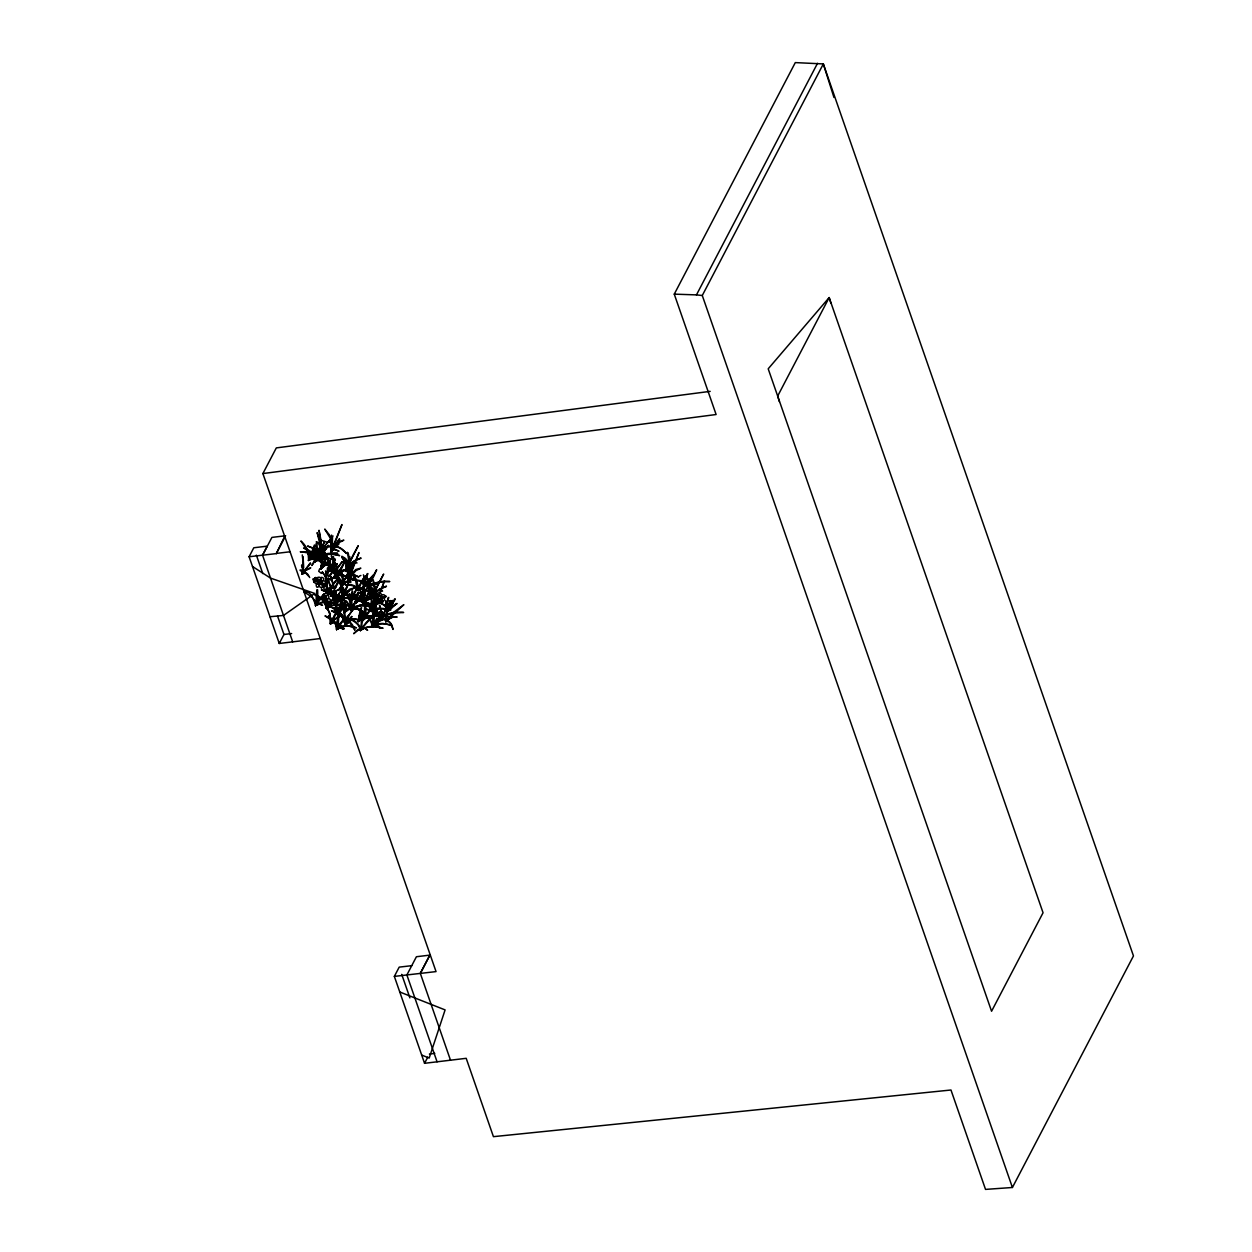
<?xml version="1.0" encoding="UTF-8"?>
<svg xmlns="http://www.w3.org/2000/svg" width="1252" height="1252" viewBox="0 0 1252 1252"><rect width="100%" height="100%" fill="white"/><g stroke="black" fill="none" stroke-linecap="round" stroke-linejoin="round"><path stroke-width="1.5" d="M358.025 592.462L356.178 602.948L358.917 599.708A33.632 17.888 -11.6 0 1 365.13 595.013M389.732 600.944L387.885 611.414L390.64 608.347A32.536 14.648 -14.7 0 1 396.868 603.793M313.031 551.647A176.266 103.337 14.6 0 0 308.415 560.473L310.324 558.502A24.727 1.753 -73.2 0 0 309.807 558.22L308.571 560.427A282.154 142.18 -10.5 0 1 309.635 557.203L311.67 551.835M335.505 570.333L334.456 577.141L339.574 572.148M344.112 610.178L344.19 621.728L346.256 620.601L349.214 621.947L354.895 630.226C353.768 626 349.324 618.253 344.19 621.728L341.984 616.328A19.39 12.207 3.9 0 0 338.009 613.277L331.451 610.913C336.475 612.823 343.392 615.781 344.19 621.728L347.336 619.756L352.438 618.785L363.565 620.491L356.272 619.255A19.562 9.938 9.5 0 0 350.497 619.443L344.19 621.728L344.457 620.914A21.096 1.69 -63.7 0 0 344.957 619.067L344.895 610.068M310.903 559.66L310.59 558.486L308.634 560.38L308.242 554.511A21.002 10.251 54.9 0 0 306.192 548.861L300.903 540.989C306.286 545.59 310.23 553.212 308.634 560.38L313.031 558.548A21.065 12.426 60.7 0 1 317.538 559.394L324.252 564.355L317.1 559.613L310.246 559.174M327.742 604.231L327.32 603.464M322.421 558.392L320.856 568.752L327.226 563.823M342.782 587.751L341.201 598.096L347.587 593.166M352.641 565.497L349.011 568.048L347.383 578.424L353.377 573.385M352.798 591.633L351.155 599.489M322.969 558.126L320.856 568.752L321.983 567.328A42.271 21.753 -0.5 0 1 326.709 563.212L330.544 560.974M343.33 587.47L341.201 598.096L342.344 596.672A42.271 21.753 -0.5 0 1 347.07 592.556L348.948 591.367M349.496 567.798L347.383 578.424L353.753 573.494M327.179 575.435L327.414 567.97M361.609 607.705L358.322 621.477L360.858 619.067L364.316 618.817M388.777 597.392L385.491 611.148L388.934 608.347L391.485 608.503M314.283 553.462L312.75 558.345L320.152 551.944L312.75 558.345L313.203 549.659M360.983 607.987L358.322 621.477L360.482 619.098L363.816 618.864M388.151 597.658L385.491 611.148L387.65 608.769L390.984 608.535M374.051 597.924L371.875 608.378L363.8 619.192L362.83 614.482A21.002 11.221 20.1 0 0 359.7 610.475L352.156 605.624C358.088 607.11 364.801 612.463 363.8 619.192L368.855 616.203A21.065 13.694 22.7 0 1 374.551 615.452L380.389 616.219L380.608 618.441C386.555 612.697 395.726 611.399 403.645 612.463L392.705 613.183L382.768 616.704M321.06 554.198L320.622 542.805L317.147 532.601L320.215 545.309L320.277 556.874L326.584 554.589A19.562 9.938 9.5 0 1 332.359 554.386L339.668 555.622C333.58 553.494 325.583 552.508 320.277 556.874C319.495 550.911 312.577 547.969 307.554 546.044L314.095 548.407A19.39 12.207 3.9 0 1 318.071 551.459L320.277 556.874C325.41 553.384 329.871 561.146 330.998 565.372C329.354 561.71 325.082 553.274 320.277 556.874L320.559 556.06A21.096 1.69 -63.7 0 0 321.06 554.198L320.277 556.874L321.075 553.587L320.355 554.151M327.492 602.838L326.506 608.472L330.325 606.704L333.361 608.269M357.602 599.254L356.178 602.948L358.933 599.88A32.536 14.648 -14.7 0 1 365.161 595.326M389.341 607.58L387.885 611.414L390.624 608.175A33.632 17.888 -11.6 0 1 396.837 603.48M374.614 597.501L374.317 599.88A42.959 21.503 72.9 0 1 372.642 606.531L371.875 608.378L377.478 603.84M349.981 556.843L346.147 571.413L348.416 569.457L350.967 570.239M315.441 605.655L314.721 600.819A21.002 11.221 20.1 0 0 311.591 596.813L304.048 591.946C316.271 590.428 312.03 611.946 320.747 602.525A21.065 13.694 22.7 0 1 326.443 601.789L328.447 601.883M373.378 611.492L372.251 627.174L377.321 624.185A21.065 13.694 22.7 0 1 383.002 623.449L392.158 625.484C385.851 623.324 377.681 622.698 372.251 627.174L371.281 622.479A21.002 11.221 20.1 0 0 368.151 618.472L360.607 613.605C366.304 615.045 372.204 619.709 372.454 625.984C371.907 627.768 378.824 623.042 380.013 628.003M349.245 556.89L346.115 571.413L350.184 563.15M336.866 611.352L336.303 614.153L339.417 612.901A21.065 8.138 -88.3 0 1 341.874 614.45L344.566 620.585C343.862 617.408 339.934 610.068 336.303 614.153L336.616 613.026A31.785 16.933 17.6 0 0 336.898 612.087M367.931 573.557L364.003 584.903L363.487 579.05M374.52 600.021L371.875 608.378L372.736 607.11A42.271 17.716 73.9 0 1 375.913 604.387L378.652 603.636M373.206 615.89L373.346 608.331L379.372 600.334M374.411 600.772L371.875 608.378L377.916 600.318M328.087 602.791L326.506 608.472C331.921 603.98 340.106 604.622 346.397 606.782L337.257 604.732A21.065 13.694 22.7 0 0 331.561 605.483L326.506 608.472L325.536 603.761A21.002 11.221 20.1 0 0 322.406 599.755L314.862 594.903C320.794 596.39 327.508 601.742 326.506 608.472L327.163 607.564A31.785 5.164 -42.6 0 0 328.071 605.389M346.1 571.397L347.508 566.812L347.289 561.006M367.196 573.619L364.003 584.903L366.648 582.352A32.536 18.498 22.8 0 1 372.642 579.676M344.253 607.627C342.046 611.117 343.893 596.594 334.065 600.694C333.282 594.731 326.349 591.789 321.341 589.88L327.883 592.227A19.39 12.207 3.9 0 1 331.858 595.279L334.065 600.694L340.372 598.409A19.562 9.938 9.5 0 1 346.147 598.206L353.44 599.458C347.367 597.314 339.37 596.328 334.065 600.694L334.253 591.492M375.663 606.641L372.689 617.471L373.738 616.14A42.271 23.882 30.2 0 1 378.104 612.807L379.841 612.025M339.996 609.348L336.96 609.536A1.659 1.643 32.8 0 0 334.034 608.096L336.804 609.63A1.659 1.518 80.2 0 1 339.934 609.176L339.996 609.348A24.727 3.13 -47.2 0 1 341.483 607.517M376.242 606.563L372.689 617.471L379.919 611.68M322.546 605.326L318.477 603.793L315.66 605.545L316.819 589.833M326.584 579.488L326.193 581.053L328.227 579.332M315.911 548.736L312.75 558.345L318.29 551.694M337.915 594.935L334.769 604.544L342.328 598.002M348.04 615.968L344.895 625.593L352.454 619.036M337.242 611.258L336.303 614.153L338.854 611.43M359.293 592.556A33.632 16.699 -17.8 0 0 353.189 597.611L350.497 600.96L351.061 597.83A32.568 14.648 -24.3 0 0 349.715 593.745M327.461 605.592L326.506 608.472L334.581 597.627M337.07 569.519L334.456 577.141L342.015 570.583M359.387 592.885A32.536 13.365 -20.6 0 0 353.236 597.799L350.497 600.96L352.188 590.709M316.646 548.564L312.75 558.345L313.532 549.143M338.666 594.763L334.769 604.544L342.156 598.143M348.792 615.796L344.895 625.593L352.281 619.192M363.017 578.69L360.075 585.873A21.3 4.351 -70.8 0 1 358.15 589.395L357.571 590.349L355.318 586.327A19.39 10.172 -20.4 0 0 351.436 584.856L345.114 584.747C349.292 584.997 356.82 585.185 357.571 590.349L363.988 586.687A19.562 8.06 -13.2 0 1 369.747 584.919L376.946 583.917L365.694 585.498L357.571 590.349L355.443 579.786L348.635 568.471C354.285 573.995 359.058 582.227 357.571 590.349C363.33 586.437 370.686 592.039 374.238 596.703M354.41 562.211A31.613 7.872 -37.4 0 0 348.807 568.032L346.178 571.397L346.773 568.518A31.613 10.783 -38.2 0 0 345.755 565.294M377.619 612.979L372.689 617.471L373.268 615.687A42.959 26.918 26.4 0 0 373.8 609.693L373.565 607.658M326.897 579.05L326.193 581.053L331.123 578.455L338.807 577.814M373.722 608.722L375.772 602.149L375.084 603.605C380.154 600.522 386.054 605.78 389.028 609.708L390.749 610.178C384.661 608.034 376.664 607.048 371.359 611.414C370.576 605.452 363.643 602.509 358.635 600.6L365.177 602.948A19.39 12.207 3.9 0 1 369.152 605.999L371.359 611.414L377.666 609.129A19.562 9.938 9.5 0 1 383.441 608.926L389.106 609.724L383.879 605.201A19.562 9.406 54.4 0 0 379.732 603.167L375.084 603.605L373.143 594.903L367.29 585.232L371.907 590.944A19.39 12.05 54.2 0 1 373.706 594.497M349.011 568.048L346.178 571.397L349.308 562.868M374.16 602.807L371.875 608.378L377.854 599.927M337.743 569.363L334.456 577.141L334.894 568.455M315.05 545.309L314.174 547.781A24.727 4.507 -71.4 0 1 311.325 554.949L308.634 560.38L309.322 555.231L307.804 553.149M314.33 545.074L308.634 560.38L318.118 551.882M352.876 565.106L346.178 571.397L346.945 561.663M358.025 593.824L350.497 600.96L350.857 596.828L349.668 594.371M328.306 602.275L320.622 602.916L315.692 605.514L317.272 599.833A24.727 11.19 82 0 0 317.726 592.352L317.601 589.755M379.419 627.831L377.462 625.984A24.727 8.592 81 0 0 374.551 625.296L372.251 627.174L372.783 622.432M357.039 562.962L354.175 561.866L346.178 571.397L346.867 568.956L345.943 566.06M321.889 605.123L320.903 604.34A24.727 8.592 81 0 0 317.977 603.636L315.692 605.514L316.208 600.772M326.819 579.457L326.193 581.053L328.979 579.332L332.077 580.083M381.046 615.483L372.251 627.174L373.832 621.493A24.727 11.19 82 0 0 374.285 614.012M380.311 592.65L384.52 580.709L373.894 608.879M375.85 610.068L372.689 617.471L378.323 608.425M374.426 603.339L371.875 608.378L377.243 598.033M379.372 594.872L375.084 603.605L374.395 596.296M353.017 597.783L350.497 600.96L356.695 588.158M356.476 594.637L350.497 600.96L352.454 597.517M376.163 610.773L372.689 617.471L377.838 608.065M325.207 559.018L320.856 568.752L324.8 564.214L330.34 560.567M351.734 568.69L347.383 578.424L348.572 576.796A42.271 21.753 -0.5 0 1 353.236 572.884L355.114 571.694M345.552 588.362L341.201 598.096L348.729 590.975M319.025 597.611L316.819 602.635A282.154 78.313 -39.4 0 0 315.645 605.53L315.614 605.498M361.656 580.615L357.571 590.349C362.61 586.734 369.058 591.914 372.893 595.279M333.486 590.537L331.013 596.046L335.082 594.45A21.065 11.44 70.7 0 1 339.042 595.608L344.676 601.132C341.952 597.314 335.489 592.086 331.013 596.046L330.935 589.911A21.002 9.327 64.4 0 0 329.386 583.933L326.96 578.314M345.849 608.19C342.219 602.979 345.599 615.076 346.366 609.395C344.691 609.301 342.563 606.719 341.452 609.114C342.563 611.32 347.274 607.768 344.676 608.347M335.505 543.008L334.644 544.808M316.474 601.101L317.257 602.447A31.785 5.164 -42.6 0 1 316.208 604.653L315.692 605.514L316.271 604.309A31.284 10.172 -42.4 0 1 318.65 600.287L324.158 593.62M373.91 622.807L373.816 624.091A31.785 5.164 -42.6 0 1 372.783 626.313L372.251 627.174L372.846 625.969A31.284 10.172 -42.4 0 1 375.209 621.947L381.453 614.701M334.55 588.299L338.04 581.241M325.88 559.221L320.856 568.752L321.373 567.062A42.959 24.148 -5.6 0 0 321.608 561.851L320.684 558.721M352.407 568.893L347.383 578.424L347.884 576.734A42.959 24.148 -5.6 0 0 348.134 571.522L347.211 568.392M346.225 588.565L341.201 598.096L341.718 596.406A42.959 24.148 -5.6 0 0 341.952 591.194L341.045 588.064M336.287 611.32L330.481 623.793C335.035 619.818 341.373 625.045 344.222 628.848L338.541 623.34A21.065 11.471 70.4 0 0 334.55 622.181L330.481 623.793L330.387 617.659A21.002 9.374 64.1 0 0 328.822 611.696L324.518 603.229L330.09 613.339L330.481 623.793L335.411 618.848L341.139 615.64M344.879 561.866L343.721 564.229A24.727 2.238 -64.2 0 1 340.168 571.1L337.179 576.358L337.101 570.223A21.002 9.327 64.4 0 0 335.567 564.261L331.279 555.778L336.819 565.904L337.179 576.358L341.248 574.762A21.065 11.44 70.7 0 1 345.208 575.92L350.857 581.444C348.04 577.642 341.686 572.383 337.179 576.358L337.821 570.912L335.458 568.189M338.713 581.538L337.539 583.917A24.727 2.238 -64.2 0 1 335.16 588.596M370.42 590.021L369.246 592.384A24.727 2.238 -64.2 0 1 365.709 599.238L362.72 604.513L362.642 598.378A21.002 9.327 64.4 0 0 361.092 592.399L356.82 583.917L362.344 594.043L362.72 604.513L366.789 602.916A21.065 11.44 70.7 0 1 370.748 604.074L376.382 609.599C373.581 605.796 367.227 600.537 362.72 604.513L363.346 599.066L360.999 596.343M334.691 558.955L328.853 571.397L332.922 569.801A21.065 11.44 70.7 0 1 336.882 570.959L339.464 572.759M320.246 638.551L279.259 643.465L249.101 556.749L276.316 553.603L284.454 536.811M344.206 561.553L337.179 576.358L337.93 575.388A31.284 18.702 -2.9 0 1 340.794 571.914L348.713 567.876M357.368 588.19L350.497 600.96M369.747 589.708L362.72 604.513L367.65 599.583L373.393 596.39M337.211 575.263L338.118 573.745L337.68 575.795M331.044 594.935L331.952 593.417L331.514 595.467M362.751 603.401L363.612 601.868L362.72 604.513L364.129 602.415L363.487 603.84L366.586 602.588A21.065 8.138 -88.3 0 1 369.058 604.137L371.734 610.272L379.121 614.575L382.079 619.912C380.937 615.687 376.492 607.94 371.359 611.414L371.296 599.849L368.229 587.141L371.703 597.361L372.126 608.738A21.096 1.69 -63.7 0 1 371.641 610.6L371.359 611.414L372.705 608.91L370.78 609.802L371.703 608.331L371.359 611.414L373.487 608.425M262.889 473.569L716.113 414.522L674.265 294.142L795.302 62.6L823.331 63.93L1133.467 955.918L1012.414 1187.491L985.527 1189.4L950.972 1090.007L493.429 1136.659L466.198 1058.316L424.553 1063.308L394.349 976.403L436.04 971.599L262.889 473.569L276.316 447.903L710.166 391.36M249.101 556.749L253.796 547.766L267.224 546.154L262.529 555.137L292.686 641.853M262.576 555.246L271.903 537.405L285.659 535.746M276.316 553.603L284.814 537.374M279.259 643.465L283.954 634.482L277.537 616.031M674.265 294.142L696.456 294.893L817.509 63.32M1012.414 1187.491L702.278 295.503L823.331 63.93L833.957 97.453M394.349 976.403L399.2 967.123L411.736 965.683M450.501 1060.194L420.312 973.352L429.843 955.119L416.415 956.731L406.884 974.964L437.073 1061.806M420.343 973.477L429.843 955.119M424.553 1063.308L427.793 1057.126M333.736 546.592L330.81 551.756L331.623 535.073M330.951 621.947L331.436 621.18L330.481 623.793L331.921 621.712L331.029 623.246M334.002 590.772L331.013 596.046L331.138 587.595L328.29 579.786M337.148 612.635L336.303 614.153L337.007 611.712A24.727 2.316 -64.5 0 1 333.455 618.519L330.481 623.793L331.107 618.347L328.76 615.655M377.713 598.19L371.875 608.378M363.628 590.521L356.178 602.948L356.71 599.708A32.568 15.963 -18.3 0 0 355.271 595.263L354.222 594.058M395.335 599.004L387.885 611.414L388.417 608.19A32.568 15.963 -18.3 0 0 386.978 603.746L385.929 602.525M346.178 571.397L348.588 569.081L350.357 570.02M362.955 590.428L356.178 602.948L363.111 596.187M394.662 598.91L387.885 611.414L394.818 604.653M372.689 617.471L377.212 612.682M329.808 570.114L330.278 569.316L328.853 571.397L328.775 565.262A21.002 9.327 64.4 0 0 327.241 559.3L325.676 555.418M363.221 603.933L365.083 592.9L362.861 581.664L364.254 590.881A21.002 6.197 84.9 0 1 364.332 597.314L363.487 603.84L367.118 600.287L372.986 597.799M315.551 605.592L315.567 605.561A176.266 79.909 -19.2 0 1 319.667 597.58M324.691 561.788L320.856 568.752L325.097 564.574L328.713 563.165M351.202 571.46L347.383 578.424L354.911 571.303M345.036 591.147L341.201 598.096L347.211 593.072M335.02 545.59L335.849 544.354M329.573 569.018L328.853 571.397L333.705 570.114L339.073 572.853M315.692 605.514L324.471 593.839M334.19 546.795L330.872 551.756L331.326 542.664M327.789 578.768L326.193 581.053L325.223 576.358A21.002 11.221 20.1 0 0 322.093 572.352M337.304 612.776L336.303 614.153L336.6 611.273M351.718 571.992L347.383 578.424L348.322 573.776L347.274 569.128M345.536 591.68L341.201 598.096L342.156 593.448L341.107 588.8M331.404 579.879A24.727 8.592 81 0 0 328.478 579.175L326.193 581.053L326.334 578.565M330.387 601.883L334.143 597.329M329.667 576.186L332.578 572.352M325.864 561.459L320.856 568.752L321.795 564.104L320.762 559.456M339.261 538.83L330.794 551.475L334.691 549.362L339.026 551.115M339.808 539.252L338.04 541.506A30.173 3.052 -50.1 0 0 333.204 547.969L330.794 551.475L331.921 547.14L331.483 541.944M344.707 618.66L336.631 629.506L335.646 624.811A21.002 11.221 20.1 0 0 332.531 620.804L324.972 615.937C330.904 617.424 337.633 622.776 336.631 629.506L340.45 627.753L343.486 629.318M338.353 571.428L334.456 577.141L334.973 575.638A42.959 11.816 -43.9 0 0 335.599 571.741L335.473 570.755M332.938 570.865L329.135 575.826A31.284 10.172 -42.4 0 0 328.274 577.203M319.401 549.158L312.75 558.345L313.282 556.843A42.959 11.816 -43.9 0 0 313.908 552.946L313.782 551.96M310.261 562.915L302.186 573.948L305.285 572.696A21.065 8.138 -88.3 0 1 307.757 574.245L309.682 577.563M341.092 567.954L334.456 577.141L335.583 575.529A42.271 10.251 -38.7 0 1 339.981 570.083M341.405 595.357L334.769 604.544L335.207 595.858M342.657 605.107L346.178 601.179M351.53 616.407L344.895 625.593L345.333 616.907M357.884 599.771L356.178 602.948L356.46 598.612L354.113 594.7M389.591 608.237L387.885 611.414L388.151 607.079L385.819 603.167M319.964 549.425L318.274 551.287A42.271 10.251 -38.7 0 0 313.876 556.733L312.75 558.345L317.726 551.537M336.538 580.584L334.769 582.54A24.727 3.13 -47.2 0 0 329.792 588.377L326.193 593.119L327.038 586.593A21.002 6.197 84.9 0 0 326.96 580.161M341.968 595.623L340.294 597.486A42.271 10.251 -38.7 0 0 335.896 602.932L334.769 604.544L335.536 595.342M346.663 601.633L344.895 603.574A24.727 3.13 -47.2 0 0 343.158 605.561M373.832 591.304L372.063 593.26A24.727 3.13 -47.2 0 0 367.086 599.098L363.487 603.84L364.191 597.72L362.376 594.137M352.094 616.657L350.419 618.519A42.271 10.251 -38.7 0 0 346.006 623.965L344.895 625.593L345.662 616.375M336.052 580.145L326.193 593.119L329.292 591.867A21.065 8.138 -88.3 0 1 331.764 593.417L334.127 598.096L334.065 600.694C337.492 597.345 341.53 603.167 343.158 605.89M373.346 590.866L363.487 603.84L363.769 600.944A24.727 5.853 -48.8 0 0 362.219 599.833L361.343 599.911M338.854 571.569L334.456 577.141L335.896 571.319M331.749 538.031L328.227 541.85A24.727 3.13 -47.2 0 0 323.251 547.687L319.651 552.429L320.496 545.903A21.002 6.197 84.9 0 0 320.418 539.471L319.025 530.253L321.248 541.49L319.651 552.429L322.766 551.177A21.065 8.138 -88.3 0 1 325.223 552.727L328.979 562.962L328.853 571.397L337.383 564.167M344.269 618.378L339.574 624.278A31.284 10.172 -42.4 0 0 337.211 628.301L336.631 629.506C342.031 625.014 350.231 625.656 356.523 627.815L347.367 625.781A21.065 13.694 22.7 0 0 341.686 626.516L336.631 629.506L337.743 613.824M371.437 608.049L366.758 613.965A31.284 10.172 -42.4 0 0 364.379 617.987L363.8 619.192L367.618 617.424L370.655 618.989M319.745 568.674L318.697 571.272L321.373 573.4M339.73 597.736L334.769 604.544L335.286 603.041A42.959 11.816 -43.9 0 0 335.912 599.145L335.786 598.159M349.856 618.77L344.895 625.593L345.411 624.091A42.959 11.816 -43.9 0 0 346.037 620.178L345.912 619.192M340.294 597.893L334.769 604.544L335.943 597.971M350.419 618.926L344.895 625.593L346.334 619.771M333.048 535.966L319.651 552.429C321.154 548.908 321.044 542.429 316.224 541.85L318.994 544.025L320.309 548.11A31.785 16.933 17.6 0 1 319.996 551.428L319.651 552.429L326.835 546.999L331.921 546.576L328.102 546.201L323.36 548.454A31.284 20.298 23.7 0 0 320.387 551.365L319.651 552.429L319.933 549.534A24.727 5.853 -48.8 0 0 318.384 548.423L315.347 549.331M382.142 616.798L383.691 617.502L382.095 616.923L380.608 618.441C380.545 614.795 375.099 608.034 371.359 611.414L379.184 600.224M364.708 614.106L358.322 621.477L359.715 612.697M379.246 599.035L375.084 603.605L375.334 602.682A21.096 9.484 -30.3 0 0 375.397 600.099L372.626 597.595L367.196 599.865A31.284 20.298 23.7 0 0 364.222 602.76L363.487 603.84L364.019 601.492L361.671 600.616M393.081 602.838L385.491 611.148L386.884 602.384M365.975 612.76L358.322 621.477L359.183 618.879A32.568 4.977 -53.5 0 0 359.105 616.579M393.159 602.431L385.491 611.148L387.275 602.775M373.957 575.184L364.003 584.903L364.661 581.147A32.568 20.142 20.3 0 0 363.393 574.809M373.456 574.84L364.003 584.903L363.753 577.391M379.45 599.567L382.752 597.548M340.028 610.193L342.391 608.769M339.934 610.616L342.297 609.239M338.776 544.119L330.794 551.475L331.592 549.002A30.173 4.507 -55.1 0 0 331.342 546.952L330.919 546.78M338.776 543.634L330.794 551.475L332.25 546.185L332.516 537.124M380.342 598.268L381.453 597.611M372.564 623.027L373.722 622.651M363.581 596.046L356.178 602.948L358.62 592.071M395.288 604.513L387.885 611.414L390.327 600.537M337.226 563.713L332.469 566.953A31.284 18.702 -2.9 0 0 329.542 570.27L328.853 571.397L329.62 566.921L328.368 563.823M370.154 578.987L364.003 584.903L364.708 581.022L363.221 579.175M317.914 551.506L312.139 555.731A31.284 17.325 -13.1 0 0 309.307 559.237L308.634 560.38L309.087 559.409A31.785 13.036 -15.3 0 0 309.573 556.764L307.945 553.713M377.854 590.475L376.899 590.944A31.284 16.777 71.5 0 0 374.254 593.182L373.519 594.137L373.346 590.005A24.727 13.537 -11.8 0 0 370.498 586.233L367.415 584.371M369.559 578.784L364.003 584.903L366.789 582.258A33.632 21.002 28.5 0 1 372.893 579.519M383.801 597.063L386.399 596.328L383.644 596.656M359.387 576.045L360.873 575.482M360.889 558.408L358.495 559.284A24.727 11.049 -11.7 0 0 352.109 562.492L345.411 569.895L348.447 564.089L347.993 565.998L354.034 560.896L360.858 557.907M354.707 578.08L352.328 578.956A24.727 11.049 -11.7 0 0 345.943 582.164L341.812 585.67L341.639 581.538A24.727 13.537 -11.8 0 0 338.791 577.767L335.708 575.904M386.414 586.562L384.035 587.423A24.727 11.049 -11.7 0 0 377.65 590.647L373.519 594.137L372.548 589.332L367.305 585.044M347.853 568.251L342.109 571.428L337.179 576.358L337.57 575.435A31.785 14.68 -6.2 0 0 337.993 572.555L336.757 569.457L334.753 568.392M341.686 587.924L335.943 591.116L331.013 596.046L331.639 590.6M354.692 577.595L347.868 580.584L341.812 585.67L340.841 580.865L335.599 576.577M386.399 586.061L379.575 589.05L373.519 594.137L373.863 593.025A31.785 14.555 62.2 0 0 374.426 589.003L372.893 580.427M315.598 549.878L319.917 549.597L319.651 552.429C323.266 548.345 327.21 555.669 327.899 558.861L326.13 555.152M329.636 578.627L331.248 578.08A21.065 13.694 22.7 0 1 336.929 577.328L338.932 577.422M364.614 614.184L363.8 619.192C368.683 614.951 376.179 615.452 382.095 616.923M337.445 624.513L336.631 629.506L338.916 627.628A24.727 8.592 81 0 1 341.827 628.316L342.829 629.114M352.36 607.314L355.756 607.204L357.524 609.286L353.784 607.001L350.153 609.458C349.574 602.368 341.514 598.566 335.552 596.453C341.89 597.689 350.529 601.962 350.153 609.458C356.538 604.685 365.584 605.405 372.955 607.22C365.709 604.763 356.288 604.184 350.153 609.458L349.277 607.877A19.39 3.599 -55.8 0 0 347.195 609.067L343.549 612.651C352.297 608.628 352.141 606.031 350.638 595.733L351.843 599.379L351.671 604.685A21.3 11.409 73.4 0 1 350.623 608.425L350.153 609.458L355.302 603.308A19.562 1.628 -48 0 1 359.402 598.785L364.082 593.964L356.1 601.383L350.153 609.458L350.591 608.769A21.096 9.359 63.3 0 1 351.702 607.674M310.559 568.142L305.817 570.411L302.186 573.948L303.031 567.422A21.002 6.197 84.9 0 0 302.953 561.006L302.264 554.918M310.637 567.719L305.895 569.989A31.284 20.298 23.7 0 0 302.921 572.884L302.186 573.948L302.468 571.068A24.727 5.853 -48.8 0 0 300.918 569.942L300.042 570.02M341.06 615.358L334.081 619.333A31.284 18.655 -3.3 0 0 331.17 622.667L330.481 623.793L330.872 622.854A31.785 14.633 -6.5 0 0 331.295 619.99L328.791 616.062M373.299 596.108L366.32 600.052A31.284 18.702 -2.9 0 0 363.409 603.386L362.72 604.513L363.111 603.574A31.785 14.68 -6.2 0 0 363.534 600.694L361.03 596.75M335.692 587.078L330.966 588.831L326.193 593.119L326.475 590.224A24.727 5.853 -48.8 0 0 324.925 589.113L324.049 589.191M378.292 590.349L381.75 590.694M354.175 561.866L351.374 562.805A31.284 16.777 71.5 0 0 348.729 565.043L347.993 565.998L347.806 561.851A24.727 13.537 -11.8 0 0 344.957 558.095L341.89 556.232M335.755 586.718L329.902 589.144A31.284 20.298 23.7 0 0 326.928 592.039L326.193 593.119L327.038 588.174L326.224 584.934M373.049 597.439L371.171 597.908L374.551 598.972L375.084 603.605L375.71 602.838A21.3 7.809 -20.2 0 1 378.386 600.365M344.769 607.924L345.881 607.752M276.254 553.431L290.073 551.772M283.954 634.482L291.622 633.559M429.405 1054.027L434.773 1053.386M269.962 616.735L283.5 615.436L314.753 593.464L270.526 578.111L252.497 566.499M334.159 610.225L335.035 610.147A24.727 5.853 -48.8 0 1 336.272 610.679M342.547 587.564L334.613 591.586A31.284 18.702 -2.9 0 0 331.702 594.919L331.013 596.046L331.404 595.107A31.785 14.68 -6.2 0 0 331.827 592.227L331.451 590.506M300.37 570.74L302.718 571.601L302.186 573.948L305.535 572.915L308.681 576.249M324.378 589.895L326.459 590.287L326.193 593.119C329.808 589.035 333.752 596.359 334.44 599.552L342.469 589.097L334.065 600.694L334.347 599.88A21.096 1.69 -63.7 0 0 334.832 598.018L335.02 591.382M334.503 610.945L336.084 611.007M364.974 614.638L365.365 616.109A31.785 5.164 -42.6 0 1 364.316 618.332L363.8 619.192L364.927 603.495M337.805 624.967L338.196 626.423A31.785 5.164 -42.6 0 1 337.148 628.645L336.631 629.506L338.196 623.825A24.727 11.19 82 0 0 338.65 616.344L338.525 613.746M696.456 294.893L702.278 295.503M330.293 602.462L335.583 603.84L330.403 602.134M328.587 588.08L331.076 589.755M329.292 587.877L331.013 589.019M319.683 539.847L327.195 542.226M331.342 547.5L330.794 551.475L334.174 549.362L338.51 551.099M399.764 991.991L445.102 1009.91L429.201 1058.05L421.689 1055.076M356.21 562.555L351.828 562.508L347.993 565.998L347.023 561.178L341.765 556.905M350.044 582.227L346.585 581.883L341.812 585.67L342.156 584.559A31.785 14.555 62.2 0 0 342.719 580.537L341.186 571.961M358.776 576.875L353.393 574.527L349.543 575.466L347.602 566.749L341.765 557.093L346.366 562.79A19.39 12.05 54.2 0 1 348.854 568.158L349.543 575.466L354.206 575.028A19.562 9.406 54.4 0 1 358.354 577.062M369.997 618.801L369.011 618.003A24.727 8.592 81 0 0 366.085 617.314L363.8 619.192L365.381 613.511A24.727 11.19 82 0 0 365.834 606.015L365.709 603.417M332.703 608.065L331.717 607.283A24.727 8.592 81 0 0 328.791 606.578L326.506 608.472L327.085 607.251A31.284 10.172 -42.4 0 1 329.464 603.245M382.58 591.116L378.808 590.162L373.519 594.137L374.098 592.196L370.936 598.049L376.398 587.814A21.002 1.753 -62.8 0 1 379.325 581.961L383.675 574.042L373.519 594.137L375.052 587.141L373.659 581.038M350.873 582.649L348.87 581.57L345.208 582.477A31.284 16.777 71.5 0 0 342.547 584.715L341.812 585.67L343.345 578.674L341.952 572.571M345.349 552.32L341.342 549.049A19.562 9.406 54.4 0 0 337.195 547.014L332.531 547.453L330.606 538.751L324.753 529.08L329.37 534.792A19.39 12.05 54.2 0 1 331.858 540.144L332.531 547.453C337.602 544.338 343.517 549.691 346.491 553.556L345.489 552.257M322.312 571.71L326.005 577.188M335.207 604.466L336.757 606.954M362.36 580.318L363.487 581.554L362.501 580.271M322.437 562.195L320.481 560.348A24.727 8.592 81 0 0 317.57 559.66L315.285 561.538L314.299 556.843A21.002 11.221 20.1 0 0 311.185 552.836L303.626 547.969C309.526 549.55 316.302 554.746 315.285 561.538L320.34 558.548A21.065 13.694 22.7 0 1 326.021 557.813L335.176 559.847C328.885 557.688 320.7 557.062 315.285 561.538L316.208 543.305M326.224 576.656L325.113 575.45L326.036 576.765M340.888 575.623L336.741 572.336L333.752 573.291C332.969 567.328 326.036 564.386 321.013 562.461L327.57 564.824A19.39 12.207 3.9 0 1 331.545 567.876L333.752 573.291C339.104 568.94 347.039 569.895 353.127 572.054L345.834 570.802A19.562 9.938 9.5 0 0 340.059 571.006L333.752 573.291L332.891 556.968M323.032 562.367L319.103 559.785L315.285 561.538L316.318 556.467L315.019 557.797L316.74 557.015L316.85 558.455A31.785 5.164 -42.6 0 1 315.801 560.677L315.285 561.538L316.85 555.857A24.727 11.19 82 0 0 317.304 548.376L316.928 543.243M367.102 577.735L365.224 575.826L366.68 578.001M328.431 564.495L329.667 567.594A31.785 14.68 -6.2 0 1 329.245 570.474L328.853 571.397L331.843 566.139A24.727 2.238 -64.2 0 0 335.38 559.268M362.235 594.669L364.144 599.52A31.785 16.933 17.6 0 1 363.831 602.838L363.487 603.84C367.102 599.755 371.046 607.079 371.734 610.272L365.96 609.208L375.287 611.07L380.545 616.172M335.051 604.982L336.146 606.657M342.391 577.062L338.4 572.9L335.38 572.336L333.752 573.291L334.018 572.477A21.096 1.69 -63.7 0 0 334.519 570.615L333.595 556.874M301.701 564.934L303.031 569.018L302.186 573.948L305.785 569.206A24.727 3.13 -47.2 0 1 310.762 563.384M301.529 565.56L302.843 569.644A31.785 16.933 17.6 0 1 302.53 572.962L302.186 573.948L303.673 567.281L303.094 556.702M348.119 552.899L349.511 559.002L347.993 565.998L349.058 564.449L347.993 565.998L348.322 564.871A31.785 14.555 62.2 0 0 348.901 560.849L347.352 552.288M386.524 606.86L385.491 611.148L387.964 607.455A32.536 3.881 -49.9 0 1 392.893 600.725M359.355 617.173L358.322 621.477L360.779 617.768A32.536 3.881 -49.9 0 1 365.725 611.039M326.036 585.623L326.85 588.8A31.785 16.933 17.6 0 1 326.537 592.118L326.193 593.119L327.664 580.005M256.363 555.137L262.779 573.588M401.72 974.369L409.905 997.907M830.858 303.187L829.168 297.569L768.196 368.808L991.568 1011.24L1043.057 912.755L829.168 297.569L777.68 396.055L779.37 401.673M327.101 575.857L325.551 570.943L326.569 575.983M343.33 605.42L341.045 597.454L344.519 607.674M334.785 589.019L330.935 576.421L334.002 589.129M336.851 611.805L336.303 614.153L337.038 613.089A31.284 20.298 23.7 0 1 337.93 612.056M328.415 592.697L328.54 595.295M327.633 592.775L327.727 595.373M360.106 613.089L358.322 621.477L360.56 617.612A33.632 7.402 -48.4 0 1 365.334 610.757M337.915 605.389L335.677 591.993L337.085 601.21A21.002 6.197 84.9 0 1 337.211 605.545M338.056 609.239A2.363 1.471 66 0 0 338.948 612.51A2.363 1.831 -19.2 0 0 339.636 608.769A2.363 1.956 77.4 0 1 342.97 606.704A2.363 1.33 -5.5 0 1 342.672 608.456A2.363 1.33 -5.5 0 1 339.636 608.769L339.245 608.628A2.363 1.033 37.3 0 1 336.71 607.486A2.363 1.033 37.3 0 1 335.88 605.514A2.363 2.301 -22.3 0 1 339.245 608.628A2.363 1.471 66 0 0 338.259 608.91M321.075 582.696A2.363 1.158 6.8 0 0 321.561 581.71L321.357 581.194A2.363 1.581 66.7 0 1 320.575 578.283A2.363 1.581 66.7 0 1 322.515 577.626A2.363 1.737 -19.3 0 1 321.357 581.194A2.363 2.175 84.6 0 0 317.288 582.227A2.363 1.158 6.8 0 0 320.684 582.853M372.267 627.111A176.266 79.909 -19.2 0 1 376.883 618.269M330.528 623.746A176.266 105.043 25.2 0 1 334.707 615.608M367.665 578.534A9.249 6.416 49.2 0 1 368.902 581.194L369.121 585.31L367.54 588.158A32.787 2.942 -52.1 0 1 365.474 591.429L363.941 593.714L365.161 591.21A31.629 3.615 -69.4 0 1 366.946 587.767L368.902 584.794L379.372 582.305A34.477 12.974 -9.7 0 1 385.851 581.648L389.779 581.523L385.866 581.335A35.526 22.771 -10 0 0 379.387 581.742L369.058 584.95L361.922 581.632A35.526 14.508 -0.6 0 0 356.131 580.443L352.297 579.942L356.178 580.067A34.477 21.049 -14.1 0 1 362.016 580.975C366.554 580.787 367.931 585.826 371.75 584.449A9.719 5.963 74.7 0 1 373.706 585.435L375.819 587.814L373.237 585.67A9.359 3.928 50.9 0 0 371.218 584.7L369.058 584.95L368.338 581.538A9.75 3.568 60 0 0 367.149 578.862M386.289 606.265A32.568 4.977 -53.5 0 1 386.367 608.566L385.491 611.148L387.744 607.298A33.632 7.402 -48.4 0 1 392.502 600.444M327.476 578.549A31.284 10.172 -42.4 0 0 326.772 579.848L326.193 581.053L326.709 580.192A31.785 5.164 -42.6 0 0 327.163 579.379M328.227 567.892A24.727 11.19 82 0 1 327.774 575.388M362.063 621.665L361.781 625.718A21.3 11.409 73.4 0 1 360.748 629.474L360.279 630.492C366.648 625.718 375.71 626.438 383.065 628.254C375.819 625.797 366.398 625.217 360.279 630.492C359.7 623.402 351.64 619.599 345.677 617.502C351.984 618.723 360.686 623.027 360.279 630.492L364.52 627.988L367.634 630.319L365.334 628.285L362.485 628.363A21.096 9.359 63.3 0 0 360.701 629.803L360.279 630.492L359.402 628.911A19.39 3.599 -55.8 0 0 357.305 630.1L353.659 633.7C354.895 632.902 360.67 627.377 360.279 630.492L361.343 623.214L360.748 616.782L362.063 621.665M353.596 608.425L353.534 609.755L353.768 607.705L351.389 610.037L349.136 606.015A19.39 10.172 -20.4 0 0 345.27 604.544L338.948 604.419C343.111 604.669 350.638 604.872 351.389 610.037C357.196 606.125 364.488 611.727 368.057 616.391C364.129 612.338 357.117 606.25 351.389 610.037L349.277 599.458L342.453 588.158C348.103 593.683 352.892 601.899 351.389 610.037L357.822 606.375A19.562 8.06 -13.2 0 1 363.581 604.591L370.764 603.589L359.512 605.17L351.389 610.037L357.18 596.875L353.909 605.545A21.3 4.351 -70.8 0 1 351.984 609.082L351.389 610.037L351.718 609.286A21.096 2.848 -80.8 0 1 352.626 607.689L353.596 608.425M359.762 588.753L359.7 590.083L360.106 588.064L357.571 590.349L357.884 589.598A21.096 2.848 -80.8 0 1 358.792 588.017L359.762 588.753M386.555 611.774L385.741 621.524C390.061 618.957 392.533 626.203 393.065 629.443L390.702 624.044A19.39 6.197 80.8 0 0 388.543 621.446L385.741 621.524L385.381 615.874L381.61 611.665L384.599 613.464L386.195 617.267A21.3 13.584 8.4 0 1 386.054 620.522L385.741 621.524L392.345 616.845L397.15 617.048L393.331 617.048L388.918 618.77A21.096 10.439 4 0 0 386.336 620.804L385.741 621.524C386.305 615.827 378.276 621.07 376.476 623.042C378.386 621.915 386.273 616.845 385.741 621.524L403.864 604.685L393.566 612.338L385.741 621.524L387.228 613.715A19.562 8.373 88.4 0 0 387.103 607.611L385.772 600.741L386.555 611.774M317.038 556.295L315.504 559.988A32.787 2.942 -52.1 0 1 313.438 563.243L311.904 565.544L313.11 563.04A31.629 3.615 -69.4 0 1 314.909 559.597L316.866 556.624L327.335 554.135A34.477 12.974 -9.7 0 1 333.815 553.478L337.743 553.337L333.83 553.165A35.526 22.771 -10 0 0 327.351 553.556L317.022 556.78L309.886 553.462A35.526 14.508 -0.6 0 0 304.095 552.257L300.261 551.772L304.142 551.897A34.477 21.049 -14.1 0 1 309.98 552.805C314.518 552.617 315.895 557.656 319.714 556.279A9.719 5.963 74.7 0 1 321.67 557.265L323.783 559.628L321.201 557.484A9.359 3.928 50.9 0 0 319.182 556.53L317.022 556.78L316.866 553.008A9.249 6.416 49.2 0 0 315.629 550.364L313.188 547.656L315.113 550.677A9.75 3.568 60 0 1 316.302 553.368L317.038 556.295M314.643 578.017C315.379 579.191 319.338 583.025 315.41 580.928C312.39 577.782 313.579 584.856 315.488 580.787C315.927 577.141 310.042 579.222 314.315 580.255C317.1 580.584 316.975 575.81 314.643 578.017M324.425 584.496L322.922 586.28L323.611 588.049L324.894 586.296L322.202 583.667L324.425 584.496M329.495 602.415C327.085 607.517 329.479 603.746 331.404 602.619C332.797 607.783 323.47 598.722 329.495 602.415M380.89 600.631C378.495 605.749 380.874 601.962 382.799 600.835C384.207 606.015 374.864 596.954 380.89 600.631M381.829 612.369L381.782 613.699A21.3 12.896 58.5 0 1 381.031 617.408L380.608 618.441L382.799 616.422L386.211 615.593L389.466 617.58L386.555 615.906L383.128 616.234A21.096 10.579 49 0 0 381.093 617.752L380.608 618.441L380.999 610.147L379.497 605.248L381.829 612.369M343.674 592.712L343.377 595.138C348.447 592.055 354.347 597.314 357.321 601.242L352.172 596.735A19.562 9.406 54.4 0 0 348.025 594.7L343.377 595.138L341.436 586.437L335.583 576.765L340.2 582.477A19.39 12.05 54.2 0 1 342.688 587.83L343.674 592.712M337.57 610.303L339.589 612.572A1.659 1.565 -23.6 0 0 337.79 610.053L337.57 610.303M323.986 584.027C325.88 587.736 326.897 580.584 323.986 584.027M329.041 601.93C330.951 605.639 331.968 598.487 329.041 601.93M380.451 600.162C382.345 603.871 383.362 596.719 380.451 600.162M333.063 545.293L332.531 547.453L333.173 546.686A21.3 7.809 -20.2 0 1 335.849 544.213L343.862 540.175L338.916 541.459L332.531 547.453L332.797 546.529A21.096 9.484 -30.3 0 0 332.86 543.947L331.357 541.74L328.634 541.756L331.483 542.398L333.063 545.293M343.893 592.978L343.377 595.138L344.003 594.371A21.3 7.809 -20.2 0 1 346.679 591.899L354.692 587.861L349.746 589.144L343.377 595.138L343.627 594.215A21.096 9.484 -30.3 0 0 343.705 591.633L342.187 589.426L339.464 589.442L342.312 590.083L343.893 592.978M350.075 573.306L349.543 575.466L350.184 574.684A21.3 7.809 -20.2 0 1 352.845 572.227L360.858 568.189L355.912 569.457L349.543 575.466L349.793 574.543A21.096 9.484 -30.3 0 0 349.871 571.961L348.353 569.754L345.63 569.754L349.026 570.834L350.075 573.306M324.268 598.033L326.569 600.193A1.659 1.596 -18.6 0 0 324.362 597.908A1.659 0.955 58.3 0 1 324.08 595.154A1.659 1.377 -25.7 0 1 324.362 597.908L324.268 598.033A1.659 0.782 9.6 0 1 323.157 598.769A1.659 0.782 9.6 0 1 321.201 598.127A1.659 1.549 84.4 0 1 324.268 598.033M375.663 596.265L377.963 598.425A1.659 1.596 -18.6 0 0 375.756 596.124A1.659 0.955 58.3 0 1 375.475 593.37A1.659 1.377 -25.7 0 1 375.756 596.124L375.663 596.265A1.659 0.782 9.6 0 1 374.551 597.001A1.659 0.782 9.6 0 1 372.595 596.343A1.659 1.549 84.4 0 1 375.663 596.265M333.235 545.997L330.653 554.135L341.968 524.557L332.531 547.453L333.235 545.997M344.065 593.683L341.483 601.805L352.814 572.242L343.377 595.138L344.065 593.683M350.231 573.995L347.665 582.133L358.98 552.57L349.543 575.466L350.231 573.995M334.55 570.286L333.752 573.291L342.156 561.694L333.752 573.291L335.082 570.568L333.173 571.679L334.566 570.239M334.863 597.689L334.065 600.694L335.395 597.971L333.486 599.082L334.879 597.642M344.989 618.723L344.19 621.728L352.579 610.131L344.19 621.728L345.521 619.02L343.611 620.116L345.004 618.691M380.874 617.439L377.181 623.809L379.434 619.333A19.39 0.97 -66.4 0 1 380.545 617.486L380.874 617.439M342.391 583.886L339.229 589.582L342.391 583.886M326.944 585.889C323 587.751 325.176 581.977 326.944 585.889M317.257 556.091L321.435 548.783A31.175 5.54 -60.2 0 0 323.532 544.197L324.644 541.537L323.188 544.041A32.317 5.493 -66.5 0 0 320.794 548.486L317.257 556.091M369.293 584.261L373.472 576.953A31.175 5.54 -60.2 0 0 375.584 572.367L376.68 569.723L375.224 572.211A32.317 5.493 -66.5 0 0 372.83 576.656L369.293 584.261M358.135 545.903L347.993 565.998L350.857 559.675A21.002 1.753 -62.8 0 1 353.784 553.807L358.135 545.903M351.969 565.575L341.812 585.67L344.691 579.347A21.002 1.753 -62.8 0 1 347.618 573.494L351.969 565.575M381.077 617.361L380.608 618.441L384.959 611.602A19.562 1.017 -58.7 0 0 388.104 606.406L391.406 600.631L381.077 617.361M320.731 555.872L320.277 556.874L328.681 545.277L320.731 555.872M315.864 560.333L315.285 561.538L325.097 548.705L318.227 556.311A31.284 10.172 -42.4 0 0 315.864 560.333M360.826 629.459L360.279 630.492L365.428 624.341A19.562 1.628 -48 0 1 369.512 619.834L374.191 615.014L366.21 622.432L360.826 629.459M318.211 583.729L317.867 583.495A2.363 2.348 31.4 0 0 313.704 581.398A2.363 1.002 26.9 0 0 315.426 583.213A2.363 1.002 26.9 0 0 317.867 583.495A2.363 2.175 80.2 0 1 322.14 582.978A2.363 1.111 6.1 0 1 321.028 584.121A2.363 1.111 6.1 0 1 318.211 583.729A2.363 1.549 68.6 0 0 316.318 584.371A2.363 1.549 68.6 0 0 317.053 587.313A2.363 1.768 -17.3 0 0 318.211 583.729M381.25 596.531L381.046 596.265A2.363 2.316 -20.4 0 0 377.588 593.229A2.363 1.033 36.4 0 0 378.495 595.201A2.363 1.033 36.4 0 0 381.046 596.265A2.363 2.285 74 0 1 385.522 597.001A2.363 0.986 15.6 0 1 383.816 597.58A2.363 0.986 15.6 0 1 381.25 596.531A2.363 1.768 75.5 0 0 378.808 599.426A2.363 1.549 -10.7 0 0 381.704 598.503A2.363 1.549 -10.7 0 0 381.25 596.531M326.631 599.63L326.428 599.113A2.363 1.581 66.7 0 1 325.645 596.187A2.363 1.581 66.7 0 1 327.586 595.529A2.363 1.737 -19.3 0 1 326.428 599.113A2.363 2.175 84.6 0 0 322.359 600.146A2.363 1.158 6.8 0 0 325.27 600.85A2.363 1.158 6.8 0 0 326.631 599.63A2.363 2.332 31.7 0 1 330.794 601.727A2.363 0.939 27.1 0 1 328.368 601.383A2.363 0.939 27.1 0 1 326.631 599.63M323.047 597.204A2.363 1.111 44.4 0 0 325.442 598.894A2.363 2.238 -29 0 0 322.906 595.279A2.363 1.111 44.4 0 0 323.047 597.204M322.844 600.882A1.659 1.127 -12.4 0 0 324.346 598.722A1.659 1.205 73.9 0 0 322.844 600.882M336.412 612.212A1.659 1.236 -17.4 0 0 337.211 609.708A1.659 1.08 68.5 0 0 336.412 612.212M336.804 610.178A2.363 1.095 11.6 0 0 338.541 609.27A2.363 2.254 83.7 0 0 334.096 609.114A2.363 1.095 11.6 0 0 336.804 610.178M374.238 599.098A1.659 1.127 -12.4 0 0 375.741 596.938A1.659 1.205 73.9 0 0 374.238 599.098M383.237 601.195A2.363 2.097 -24.7 0 0 381.97 597.251A2.363 1.205 54.4 0 0 381.297 598.863A2.363 1.205 54.4 0 0 383.237 601.195M325.723 583.823A2.363 2.332 31.7 0 0 321.561 581.71A2.363 0.939 27.1 0 0 323.313 583.479A2.363 0.939 27.1 0 0 325.723 583.823M317.977 579.285A2.363 1.111 44.4 0 0 320.371 580.975A2.363 2.238 -29 0 0 317.836 577.375A2.363 1.111 44.4 0 0 317.977 579.285M321.592 587.845A2.363 2.238 -23.7 0 0 319.057 584.23A2.363 1.049 45.3 0 0 319.229 586.108A2.363 1.049 45.3 0 0 321.592 587.845"/></g></svg>
